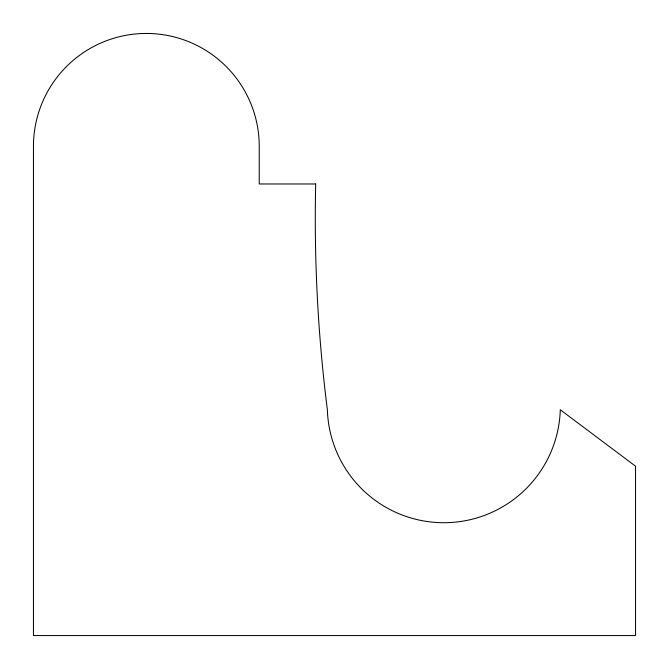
<?xml version="1.0" encoding="UTF-8"?>
<svg xmlns="http://www.w3.org/2000/svg" width="669" height="669" viewBox="0 0 669 669"><rect width="100%" height="100%" fill="white"/><g stroke="black" fill="none" stroke-linecap="round" stroke-linejoin="round"><path stroke-width="1" d="M315.684 183.975L259.238 183.975L259.238 146.344A112.894 112.894 0 0 0 146.344 33.45A112.894 112.894 0 0 0 33.45 146.344L33.45 635.55L635.55 635.55L635.55 466.209L560.288 409.763A116.515 116.515 0 0 1 443.831 522.715A116.515 116.515 0 0 1 327.367 409.763A1519.24 1519.24 0 0 1 315.684 183.975"/></g></svg>
